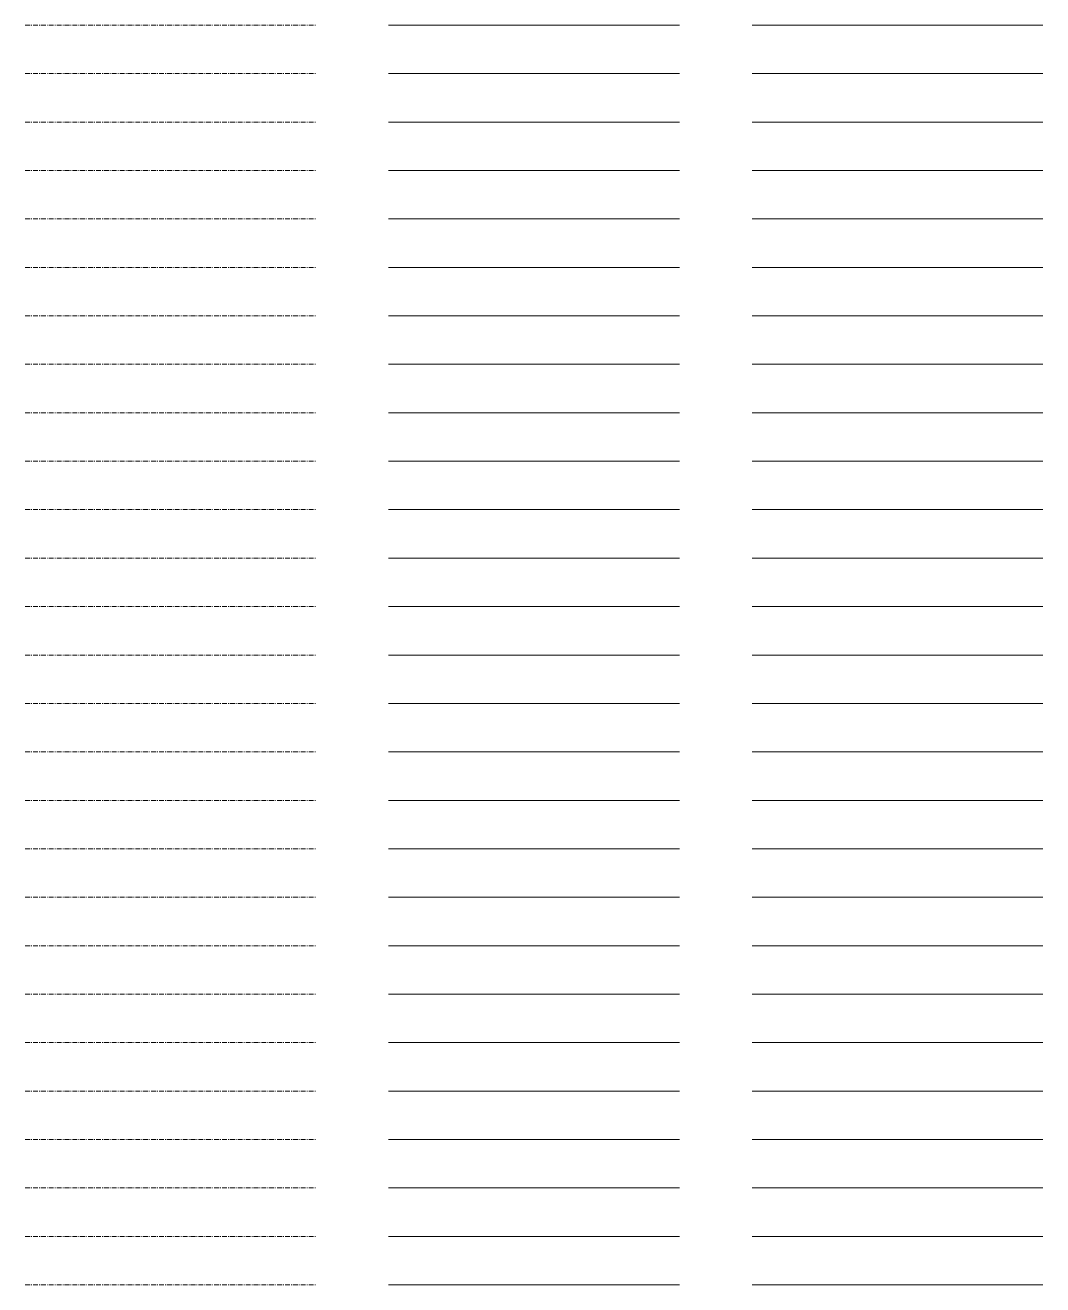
# Model space of a CAD drawing. Header units: metres. Extents: x -170 to 2070, y -13 to 17840.
# Drawn here: x 1650 to 2070, y 4460 to 4980 of the extents above; entities that cross this region are included whole.
import ezdxf
from ezdxf.lldxf.tags import DXFTag

# ---------------------------------------------------------------- set-up
doc = ezdxf.new("R2010")
doc.units = ezdxf.units.M
doc.linetypes.add('KL-VERLATEN-SO', pattern=[3.25, 2, -0.5, 0.25, -0.5])
for name, color, linetype, lineweight in [('B-OI-KL-ET_MS_DISTRIBUTIE_3 kV_1x240Alrm as25-(IN BEDRIJF)-G', 12, 'Continuous', 18), ('B-OI-KL-ET_MS_DISTRIBUTIE_3 kV_1x240Alrm as25-(RESERVE)-G', 12, 'KL-RESERVE-SO', 18), ('B-OI-KL-ET_MS_DISTRIBUTIE_3 kV_1x240Alrm as25-(VERLATEN)-G', 12, 'KL-VERLATEN-SO', 18), ('B-OI-KL-ET_MS_DISTRIBUTIE_3 kV_1x400Cu 50as-(IN BEDRIJF)-G', 12, 'Continuous', 18), ('B-OI-KL-ET_MS_DISTRIBUTIE_3 kV_1x400Cu 50as-(RESERVE)-G', 12, 'KL-RESERVE-SO', 18), ('B-OI-KL-ET_MS_DISTRIBUTIE_3 kV_1x400Cu 50as-(VERLATEN)-G', 12, 'KL-VERLATEN-SO', 18), ('B-OI-KL-ET_MS_DISTRIBUTIE_3 kV_1x630Alrm as35-(IN BEDRIJF)-G', 12, 'Continuous', 18), ('B-OI-KL-ET_MS_DISTRIBUTIE_3 kV_1x630Alrm as35-(RESERVE)-G', 12, 'KL-RESERVE-SO', 18), ('B-OI-KL-ET_MS_DISTRIBUTIE_3 kV_1x630Alrm as35-(VERLATEN)-G', 12, 'KL-VERLATEN-SO', 18), ('B-OI-KL-ET_MS_DISTRIBUTIE_3 kV_1x630Alrm as50-(IN BEDRIJF)-G', 12, 'Continuous', 18), ('B-OI-KL-ET_MS_DISTRIBUTIE_3 kV_1x630Alrm as50-(RESERVE)-G', 12, 'KL-RESERVE-SO', 18), ('B-OI-KL-ET_MS_DISTRIBUTIE_3 kV_1x630Alrm as50-(VERLATEN)-G', 12, 'KL-VERLATEN-SO', 18), ('B-OI-KL-ET_MS_DISTRIBUTIE_3 kV_1x630Cu as35-(IN BEDRIJF)-G', 12, 'Continuous', 18), ('B-OI-KL-ET_MS_DISTRIBUTIE_3 kV_1x630Cu as35-(RESERVE)-G', 12, 'KL-RESERVE-SO', 18), ('B-OI-KL-ET_MS_DISTRIBUTIE_3 kV_1x630Cu as35-(VERLATEN)-G', 12, 'KL-VERLATEN-SO', 18), ('B-OI-KL-ET_MS_DISTRIBUTIE_3 kV_1x630Cu as50-(IN BEDRIJF)-G', 12, 'Continuous', 18), ('B-OI-KL-ET_MS_DISTRIBUTIE_3 kV_1x630Cu as50-(RESERVE)-G', 12, 'KL-RESERVE-SO', 18), ('B-OI-KL-ET_MS_DISTRIBUTIE_3 kV_1x630Cu as50-(VERLATEN)-G', 12, 'KL-VERLATEN-SO', 18), ('B-OI-KL-ET_MS_DISTRIBUTIE_3 kV_1x630Cu as70-(IN BEDRIJF)-G', 12, 'Continuous', 18), ('B-OI-KL-ET_MS_DISTRIBUTIE_3 kV_1x630Cu as70-(RESERVE)-G', 12, 'KL-RESERVE-SO', 18), ('B-OI-KL-ET_MS_DISTRIBUTIE_3 kV_1x630Cu as70-(VERLATEN)-G', 12, 'KL-VERLATEN-SO', 18), ('B-OI-KL-ET_MS_DISTRIBUTIE_3 kV_1x800Alrm as35-(IN BEDRIJF)-G', 12, 'Continuous', 18), ('B-OI-KL-ET_MS_DISTRIBUTIE_3 kV_1x800Alrm as35-(RESERVE)-G', 12, 'KL-RESERVE-SO', 18), ('B-OI-KL-ET_MS_DISTRIBUTIE_3 kV_1x800Alrm as35-(VERLATEN)-G', 12, 'KL-VERLATEN-SO', 18), ('B-OI-KL-ET_MS_DISTRIBUTIE_3 kV_1x800Alrm as50-(IN BEDRIJF)-G', 12, 'Continuous', 18), ('B-OI-KL-ET_MS_DISTRIBUTIE_3 kV_1x800Alrm as50-(RESERVE)-G', 12, 'KL-RESERVE-SO', 18), ('B-OI-KL-ET_MS_DISTRIBUTIE_3 kV_1x800Alrm as50-(VERLATEN)-G', 12, 'KL-VERLATEN-SO', 18), ('B-OI-KL-ET_MS_DISTRIBUTIE_3 kV_3x240Alrm as35-(IN BEDRIJF)-G', 12, 'Continuous', 18), ('B-OI-KL-ET_MS_DISTRIBUTIE_3 kV_3x240Alrm as35-(RESERVE)-G', 12, 'KL-RESERVE-SO', 18), ('B-OI-KL-ET_MS_DISTRIBUTIE_3 kV_3x240Alrm as35-(VERLATEN)-G', 12, 'KL-VERLATEN-SO', 18), ('B-OI-KL-ET_MS_DISTRIBUTIE_3 kV_3x240Alrm as50-(IN BEDRIJF)-G', 12, 'Continuous', 18), ('B-OI-KL-ET_MS_DISTRIBUTIE_3 kV_3x240Alrm as50-(RESERVE)-G', 12, 'KL-RESERVE-SO', 18), ('B-OI-KL-ET_MS_DISTRIBUTIE_3 kV_3x240Alrm as50-(VERLATEN)-G', 12, 'KL-VERLATEN-SO', 18), ('B-OI-KL-ET_MS_DISTRIBUTIE_3 kV_3x95Alrm as50-(IN BEDRIJF)-G', 12, 'Continuous', 18), ('B-OI-KL-ET_MS_DISTRIBUTIE_3 kV_3x95Alrm as50-(RESERVE)-G', 12, 'KL-RESERVE-SO', 18), ('B-OI-KL-ET_MS_DISTRIBUTIE_3 kV_3x95Alrm as50-(VERLATEN)-G', 12, 'KL-VERLATEN-SO', 18), ('B-OI-KL-ET_MS_DISTRIBUTIE_3 kV_OVERIG-(IN BEDRIJF)-G', 12, 'Continuous', 18), ('B-OI-KL-ET_MS_DISTRIBUTIE_3 kV_OVERIG-(RESERVE)-G', 12, 'KL-RESERVE-SO', 18), ('B-OI-KL-ET_MS_DISTRIBUTIE_3 kV_OVERIG-(VERLATEN)-G', 12, 'KL-VERLATEN-SO', 18), ('B-OI-KL-ET_MS_DISTRIBUTIE_6 kV_1x240Alrm as25-(IN BEDRIJF)-G', 12, 'Continuous', 18), ('B-OI-KL-ET_MS_DISTRIBUTIE_6 kV_1x240Alrm as25-(RESERVE)-G', 12, 'KL-RESERVE-SO', 18), ('B-OI-KL-ET_MS_DISTRIBUTIE_6 kV_1x240Alrm as25-(VERLATEN)-G', 12, 'KL-VERLATEN-SO', 18), ('B-OI-KL-ET_MS_DISTRIBUTIE_6 kV_1x400Cu 50as-(IN BEDRIJF)-G', 12, 'Continuous', 18), ('B-OI-KL-ET_MS_DISTRIBUTIE_6 kV_1x400Cu 50as-(RESERVE)-G', 12, 'KL-RESERVE-SO', 18), ('B-OI-KL-ET_MS_DISTRIBUTIE_6 kV_1x400Cu 50as-(VERLATEN)-G', 12, 'KL-VERLATEN-SO', 18), ('B-OI-KL-ET_MS_DISTRIBUTIE_6 kV_1x630Alrm as35-(IN BEDRIJF)-G', 12, 'Continuous', 18), ('B-OI-KL-ET_MS_DISTRIBUTIE_6 kV_1x630Alrm as35-(RESERVE)-G', 12, 'KL-RESERVE-SO', 18), ('B-OI-KL-ET_MS_DISTRIBUTIE_6 kV_1x630Alrm as35-(VERLATEN)-G', 12, 'KL-VERLATEN-SO', 18), ('B-OI-KL-ET_MS_DISTRIBUTIE_6 kV_1x630Alrm as50-(IN BEDRIJF)-G', 12, 'Continuous', 18), ('B-OI-KL-ET_MS_DISTRIBUTIE_6 kV_1x630Alrm as50-(RESERVE)-G', 12, 'KL-RESERVE-SO', 18), ('B-OI-KL-ET_MS_DISTRIBUTIE_6 kV_1x630Alrm as50-(VERLATEN)-G', 12, 'KL-VERLATEN-SO', 18), ('B-OI-KL-ET_MS_DISTRIBUTIE_6 kV_1x630Cu as35-(IN BEDRIJF)-G', 12, 'Continuous', 18), ('B-OI-KL-ET_MS_DISTRIBUTIE_6 kV_1x630Cu as35-(RESERVE)-G', 12, 'KL-RESERVE-SO', 18), ('B-OI-KL-ET_MS_DISTRIBUTIE_6 kV_1x630Cu as35-(VERLATEN)-G', 12, 'KL-VERLATEN-SO', 18), ('B-OI-KL-ET_MS_DISTRIBUTIE_6 kV_1x630Cu as50-(IN BEDRIJF)-G', 12, 'Continuous', 18), ('B-OI-KL-ET_MS_DISTRIBUTIE_6 kV_1x630Cu as50-(RESERVE)-G', 12, 'KL-RESERVE-SO', 18), ('B-OI-KL-ET_MS_DISTRIBUTIE_6 kV_1x630Cu as50-(VERLATEN)-G', 12, 'KL-VERLATEN-SO', 18), ('B-OI-KL-ET_MS_DISTRIBUTIE_6 kV_1x630Cu as70-(IN BEDRIJF)-G', 12, 'Continuous', 18), ('B-OI-KL-ET_MS_DISTRIBUTIE_6 kV_1x630Cu as70-(RESERVE)-G', 12, 'KL-RESERVE-SO', 18), ('B-OI-KL-ET_MS_DISTRIBUTIE_6 kV_1x630Cu as70-(VERLATEN)-G', 12, 'KL-VERLATEN-SO', 18), ('B-OI-KL-ET_MS_DISTRIBUTIE_6 kV_1x800Alrm as35-(IN BEDRIJF)-G', 12, 'Continuous', 18), ('B-OI-KL-ET_MS_DISTRIBUTIE_6 kV_1x800Alrm as35-(RESERVE)-G', 12, 'KL-RESERVE-SO', 18), ('B-OI-KL-ET_MS_DISTRIBUTIE_6 kV_1x800Alrm as35-(VERLATEN)-G', 12, 'KL-VERLATEN-SO', 18), ('B-OI-KL-ET_MS_DISTRIBUTIE_6 kV_1x800Alrm as50-(IN BEDRIJF)-G', 12, 'Continuous', 18), ('B-OI-KL-ET_MS_DISTRIBUTIE_6 kV_1x800Alrm as50-(RESERVE)-G', 12, 'KL-RESERVE-SO', 18), ('B-OI-KL-ET_MS_DISTRIBUTIE_6 kV_1x800Alrm as50-(VERLATEN)-G', 12, 'KL-VERLATEN-SO', 18), ('B-OI-KL-ET_MS_DISTRIBUTIE_6 kV_3x240Alrm as35-(IN BEDRIJF)-G', 12, 'Continuous', 18), ('B-OI-KL-ET_MS_DISTRIBUTIE_6 kV_3x240Alrm as35-(RESERVE)-G', 12, 'KL-RESERVE-SO', 18), ('B-OI-KL-ET_MS_DISTRIBUTIE_6 kV_3x240Alrm as35-(VERLATEN)-G', 12, 'KL-VERLATEN-SO', 18), ('B-OI-KL-ET_MS_DISTRIBUTIE_6 kV_3x240Alrm as50-(IN BEDRIJF)-G', 12, 'Continuous', 18), ('B-OI-KL-ET_MS_DISTRIBUTIE_6 kV_3x240Alrm as50-(RESERVE)-G', 12, 'KL-RESERVE-SO', 18), ('B-OI-KL-ET_MS_DISTRIBUTIE_6 kV_3x240Alrm as50-(VERLATEN)-G', 12, 'KL-VERLATEN-SO', 18), ('B-OI-KL-ET_MS_DISTRIBUTIE_6 kV_3x95Alrm as50-(IN BEDRIJF)-G', 12, 'Continuous', 18), ('B-OI-KL-ET_MS_DISTRIBUTIE_6 kV_3x95Alrm as50-(RESERVE)-G', 12, 'KL-RESERVE-SO', 18), ('B-OI-KL-ET_MS_DISTRIBUTIE_6 kV_3x95Alrm as50-(VERLATEN)-G', 12, 'KL-VERLATEN-SO', 18), ('B-OI-KL-ET_MS_DISTRIBUTIE_6 kV_OVERIG-(IN BEDRIJF)-G', 12, 'Continuous', 18), ('B-OI-KL-ET_MS_DISTRIBUTIE_6 kV_OVERIG-(RESERVE)-G', 12, 'KL-RESERVE-SO', 18), ('B-OI-KL-ET_MS_DISTRIBUTIE_6 kV_OVERIG-(VERLATEN)-G', 12, 'KL-VERLATEN-SO', 18), ('B-OI-KL-ET_MS_TRANSPORT_10 kV_1x240Alrm as25-(IN BEDRIJF)-G', 12, 'Continuous', 18), ('B-OI-KL-ET_MS_TRANSPORT_10 kV_1x240Alrm as25-(RESERVE)-G', 12, 'KL-RESERVE-SO', 18), ('B-OI-KL-ET_MS_TRANSPORT_10 kV_1x240Alrm as25-(VERLATEN)-G', 12, 'KL-VERLATEN-SO', 18)]:
    doc.layers.add(name, color=color, linetype=linetype, lineweight=lineweight)
tags = doc.linetypes.add('KL-RESERVE-SO', pattern='A,7,-2,["RS",Standard,S=1,R=0,X=-1,Y=-0.5],-1.5', length=10.5).pattern_tags.tags
tags[6] = DXFTag(74, 10)

msp = doc.modelspace()

# ---------------------------------------------------------------- linework, layer by layer
at = {"layer": 'B-OI-KL-ET_MS_DISTRIBUTIE_3 kV_1x240Alrm as25-(IN BEDRIJF)-G'}
msp.add_line((1950, 4460), (2070, 4460), dxfattribs=at)
at = {"layer": 'B-OI-KL-ET_MS_DISTRIBUTIE_3 kV_1x240Alrm as25-(RESERVE)-G'}
msp.add_line((1800, 4460), (1920, 4460), dxfattribs=at)
at = {"layer": 'B-OI-KL-ET_MS_DISTRIBUTIE_3 kV_1x240Alrm as25-(VERLATEN)-G'}
msp.add_line((1650, 4460), (1770, 4460), dxfattribs=at)
at = {"layer": 'B-OI-KL-ET_MS_DISTRIBUTIE_3 kV_1x400Cu 50as-(IN BEDRIJF)-G'}
msp.add_line((1950, 4480), (2070, 4480), dxfattribs=at)
at = {"layer": 'B-OI-KL-ET_MS_DISTRIBUTIE_3 kV_1x400Cu 50as-(RESERVE)-G'}
msp.add_line((1800, 4480), (1920, 4480), dxfattribs=at)
at = {"layer": 'B-OI-KL-ET_MS_DISTRIBUTIE_3 kV_1x400Cu 50as-(VERLATEN)-G'}
msp.add_line((1650, 4480), (1770, 4480), dxfattribs=at)
at = {"layer": 'B-OI-KL-ET_MS_DISTRIBUTIE_3 kV_1x630Alrm as35-(IN BEDRIJF)-G'}
msp.add_line((1950, 4500), (2070, 4500), dxfattribs=at)
at = {"layer": 'B-OI-KL-ET_MS_DISTRIBUTIE_3 kV_1x630Alrm as35-(RESERVE)-G'}
msp.add_line((1800, 4500), (1920, 4500), dxfattribs=at)
at = {"layer": 'B-OI-KL-ET_MS_DISTRIBUTIE_3 kV_1x630Alrm as35-(VERLATEN)-G'}
msp.add_line((1650, 4500), (1770, 4500), dxfattribs=at)
at = {"layer": 'B-OI-KL-ET_MS_DISTRIBUTIE_3 kV_1x630Alrm as50-(IN BEDRIJF)-G'}
msp.add_line((1950, 4520), (2070, 4520), dxfattribs=at)
at = {"layer": 'B-OI-KL-ET_MS_DISTRIBUTIE_3 kV_1x630Alrm as50-(RESERVE)-G'}
msp.add_line((1800, 4520), (1920, 4520), dxfattribs=at)
at = {"layer": 'B-OI-KL-ET_MS_DISTRIBUTIE_3 kV_1x630Alrm as50-(VERLATEN)-G'}
msp.add_line((1650, 4520), (1770, 4520), dxfattribs=at)
at = {"layer": 'B-OI-KL-ET_MS_DISTRIBUTIE_3 kV_1x630Cu as35-(IN BEDRIJF)-G'}
msp.add_line((1950, 4540), (2070, 4540), dxfattribs=at)
at = {"layer": 'B-OI-KL-ET_MS_DISTRIBUTIE_3 kV_1x630Cu as35-(RESERVE)-G'}
msp.add_line((1800, 4540), (1920, 4540), dxfattribs=at)
at = {"layer": 'B-OI-KL-ET_MS_DISTRIBUTIE_3 kV_1x630Cu as35-(VERLATEN)-G'}
msp.add_line((1650, 4540), (1770, 4540), dxfattribs=at)
at = {"layer": 'B-OI-KL-ET_MS_DISTRIBUTIE_3 kV_1x630Cu as50-(IN BEDRIJF)-G'}
msp.add_line((1950, 4560), (2070, 4560), dxfattribs=at)
at = {"layer": 'B-OI-KL-ET_MS_DISTRIBUTIE_3 kV_1x630Cu as50-(RESERVE)-G'}
msp.add_line((1800, 4560), (1920, 4560), dxfattribs=at)
at = {"layer": 'B-OI-KL-ET_MS_DISTRIBUTIE_3 kV_1x630Cu as50-(VERLATEN)-G'}
msp.add_line((1650, 4560), (1770, 4560), dxfattribs=at)
at = {"layer": 'B-OI-KL-ET_MS_DISTRIBUTIE_3 kV_1x630Cu as70-(IN BEDRIJF)-G'}
msp.add_line((1950, 4580), (2070, 4580), dxfattribs=at)
at = {"layer": 'B-OI-KL-ET_MS_DISTRIBUTIE_3 kV_1x630Cu as70-(RESERVE)-G'}
msp.add_line((1800, 4580), (1920, 4580), dxfattribs=at)
at = {"layer": 'B-OI-KL-ET_MS_DISTRIBUTIE_3 kV_1x630Cu as70-(VERLATEN)-G'}
msp.add_line((1650, 4580), (1770, 4580), dxfattribs=at)
at = {"layer": 'B-OI-KL-ET_MS_DISTRIBUTIE_3 kV_1x800Alrm as35-(IN BEDRIJF)-G'}
msp.add_line((1950, 4600), (2070, 4600), dxfattribs=at)
at = {"layer": 'B-OI-KL-ET_MS_DISTRIBUTIE_3 kV_1x800Alrm as35-(RESERVE)-G'}
msp.add_line((1800, 4600), (1920, 4600), dxfattribs=at)
at = {"layer": 'B-OI-KL-ET_MS_DISTRIBUTIE_3 kV_1x800Alrm as35-(VERLATEN)-G'}
msp.add_line((1650, 4600), (1770, 4600), dxfattribs=at)
at = {"layer": 'B-OI-KL-ET_MS_DISTRIBUTIE_3 kV_1x800Alrm as50-(IN BEDRIJF)-G'}
msp.add_line((1950, 4620), (2070, 4620), dxfattribs=at)
at = {"layer": 'B-OI-KL-ET_MS_DISTRIBUTIE_3 kV_1x800Alrm as50-(RESERVE)-G'}
msp.add_line((1800, 4620), (1920, 4620), dxfattribs=at)
at = {"layer": 'B-OI-KL-ET_MS_DISTRIBUTIE_3 kV_1x800Alrm as50-(VERLATEN)-G'}
msp.add_line((1650, 4620), (1770, 4620), dxfattribs=at)
at = {"layer": 'B-OI-KL-ET_MS_DISTRIBUTIE_3 kV_3x240Alrm as35-(IN BEDRIJF)-G'}
msp.add_line((1950, 4640), (2070, 4640), dxfattribs=at)
at = {"layer": 'B-OI-KL-ET_MS_DISTRIBUTIE_3 kV_3x240Alrm as35-(RESERVE)-G'}
msp.add_line((1800, 4640), (1920, 4640), dxfattribs=at)
at = {"layer": 'B-OI-KL-ET_MS_DISTRIBUTIE_3 kV_3x240Alrm as35-(VERLATEN)-G'}
msp.add_line((1650, 4640), (1770, 4640), dxfattribs=at)
at = {"layer": 'B-OI-KL-ET_MS_DISTRIBUTIE_3 kV_3x240Alrm as50-(IN BEDRIJF)-G'}
msp.add_line((1950, 4660), (2070, 4660), dxfattribs=at)
at = {"layer": 'B-OI-KL-ET_MS_DISTRIBUTIE_3 kV_3x240Alrm as50-(RESERVE)-G'}
msp.add_line((1800, 4660), (1920, 4660), dxfattribs=at)
at = {"layer": 'B-OI-KL-ET_MS_DISTRIBUTIE_3 kV_3x240Alrm as50-(VERLATEN)-G'}
msp.add_line((1650, 4660), (1770, 4660), dxfattribs=at)
at = {"layer": 'B-OI-KL-ET_MS_DISTRIBUTIE_3 kV_3x95Alrm as50-(IN BEDRIJF)-G'}
msp.add_line((1950, 4680), (2070, 4680), dxfattribs=at)
at = {"layer": 'B-OI-KL-ET_MS_DISTRIBUTIE_3 kV_3x95Alrm as50-(RESERVE)-G'}
msp.add_line((1800, 4680), (1920, 4680), dxfattribs=at)
at = {"layer": 'B-OI-KL-ET_MS_DISTRIBUTIE_3 kV_3x95Alrm as50-(VERLATEN)-G'}
msp.add_line((1650, 4680), (1770, 4680), dxfattribs=at)
at = {"layer": 'B-OI-KL-ET_MS_DISTRIBUTIE_3 kV_OVERIG-(IN BEDRIJF)-G'}
msp.add_line((1950, 4700), (2070, 4700), dxfattribs=at)
at = {"layer": 'B-OI-KL-ET_MS_DISTRIBUTIE_3 kV_OVERIG-(RESERVE)-G'}
msp.add_line((1800, 4700), (1920, 4700), dxfattribs=at)
at = {"layer": 'B-OI-KL-ET_MS_DISTRIBUTIE_3 kV_OVERIG-(VERLATEN)-G'}
msp.add_line((1650, 4700), (1770, 4700), dxfattribs=at)
at = {"layer": 'B-OI-KL-ET_MS_DISTRIBUTIE_6 kV_1x240Alrm as25-(IN BEDRIJF)-G'}
msp.add_line((1950, 4720), (2070, 4720), dxfattribs=at)
at = {"layer": 'B-OI-KL-ET_MS_DISTRIBUTIE_6 kV_1x240Alrm as25-(RESERVE)-G'}
msp.add_line((1800, 4720), (1920, 4720), dxfattribs=at)
at = {"layer": 'B-OI-KL-ET_MS_DISTRIBUTIE_6 kV_1x240Alrm as25-(VERLATEN)-G'}
msp.add_line((1650, 4720), (1770, 4720), dxfattribs=at)
at = {"layer": 'B-OI-KL-ET_MS_DISTRIBUTIE_6 kV_1x400Cu 50as-(IN BEDRIJF)-G'}
msp.add_line((1950, 4740), (2070, 4740), dxfattribs=at)
at = {"layer": 'B-OI-KL-ET_MS_DISTRIBUTIE_6 kV_1x400Cu 50as-(RESERVE)-G'}
msp.add_line((1800, 4740), (1920, 4740), dxfattribs=at)
at = {"layer": 'B-OI-KL-ET_MS_DISTRIBUTIE_6 kV_1x400Cu 50as-(VERLATEN)-G'}
msp.add_line((1650, 4740), (1770, 4740), dxfattribs=at)
at = {"layer": 'B-OI-KL-ET_MS_DISTRIBUTIE_6 kV_1x630Alrm as35-(IN BEDRIJF)-G'}
msp.add_line((1950, 4760), (2070, 4760), dxfattribs=at)
at = {"layer": 'B-OI-KL-ET_MS_DISTRIBUTIE_6 kV_1x630Alrm as35-(RESERVE)-G'}
msp.add_line((1800, 4760), (1920, 4760), dxfattribs=at)
at = {"layer": 'B-OI-KL-ET_MS_DISTRIBUTIE_6 kV_1x630Alrm as35-(VERLATEN)-G'}
msp.add_line((1650, 4760), (1770, 4760), dxfattribs=at)
at = {"layer": 'B-OI-KL-ET_MS_DISTRIBUTIE_6 kV_1x630Alrm as50-(IN BEDRIJF)-G'}
msp.add_line((1950, 4780), (2070, 4780), dxfattribs=at)
at = {"layer": 'B-OI-KL-ET_MS_DISTRIBUTIE_6 kV_1x630Alrm as50-(RESERVE)-G'}
msp.add_line((1800, 4780), (1920, 4780), dxfattribs=at)
at = {"layer": 'B-OI-KL-ET_MS_DISTRIBUTIE_6 kV_1x630Alrm as50-(VERLATEN)-G'}
msp.add_line((1650, 4780), (1770, 4780), dxfattribs=at)
at = {"layer": 'B-OI-KL-ET_MS_DISTRIBUTIE_6 kV_1x630Cu as35-(IN BEDRIJF)-G'}
msp.add_line((1950, 4800), (2070, 4800), dxfattribs=at)
at = {"layer": 'B-OI-KL-ET_MS_DISTRIBUTIE_6 kV_1x630Cu as35-(RESERVE)-G'}
msp.add_line((1800, 4800), (1920, 4800), dxfattribs=at)
at = {"layer": 'B-OI-KL-ET_MS_DISTRIBUTIE_6 kV_1x630Cu as35-(VERLATEN)-G'}
msp.add_line((1650, 4800), (1770, 4800), dxfattribs=at)
at = {"layer": 'B-OI-KL-ET_MS_DISTRIBUTIE_6 kV_1x630Cu as50-(IN BEDRIJF)-G'}
msp.add_line((1950, 4820), (2070, 4820), dxfattribs=at)
at = {"layer": 'B-OI-KL-ET_MS_DISTRIBUTIE_6 kV_1x630Cu as50-(RESERVE)-G'}
msp.add_line((1800, 4820), (1920, 4820), dxfattribs=at)
at = {"layer": 'B-OI-KL-ET_MS_DISTRIBUTIE_6 kV_1x630Cu as50-(VERLATEN)-G'}
msp.add_line((1650, 4820), (1770, 4820), dxfattribs=at)
at = {"layer": 'B-OI-KL-ET_MS_DISTRIBUTIE_6 kV_1x630Cu as70-(IN BEDRIJF)-G'}
msp.add_line((1950, 4840), (2070, 4840), dxfattribs=at)
at = {"layer": 'B-OI-KL-ET_MS_DISTRIBUTIE_6 kV_1x630Cu as70-(RESERVE)-G'}
msp.add_line((1800, 4840), (1920, 4840), dxfattribs=at)
at = {"layer": 'B-OI-KL-ET_MS_DISTRIBUTIE_6 kV_1x630Cu as70-(VERLATEN)-G'}
msp.add_line((1650, 4840), (1770, 4840), dxfattribs=at)
at = {"layer": 'B-OI-KL-ET_MS_DISTRIBUTIE_6 kV_1x800Alrm as35-(IN BEDRIJF)-G'}
msp.add_line((1950, 4860), (2070, 4860), dxfattribs=at)
at = {"layer": 'B-OI-KL-ET_MS_DISTRIBUTIE_6 kV_1x800Alrm as35-(RESERVE)-G'}
msp.add_line((1800, 4860), (1920, 4860), dxfattribs=at)
at = {"layer": 'B-OI-KL-ET_MS_DISTRIBUTIE_6 kV_1x800Alrm as35-(VERLATEN)-G'}
msp.add_line((1650, 4860), (1770, 4860), dxfattribs=at)
at = {"layer": 'B-OI-KL-ET_MS_DISTRIBUTIE_6 kV_1x800Alrm as50-(IN BEDRIJF)-G'}
msp.add_line((1950, 4880), (2070, 4880), dxfattribs=at)
at = {"layer": 'B-OI-KL-ET_MS_DISTRIBUTIE_6 kV_1x800Alrm as50-(RESERVE)-G'}
msp.add_line((1800, 4880), (1920, 4880), dxfattribs=at)
at = {"layer": 'B-OI-KL-ET_MS_DISTRIBUTIE_6 kV_1x800Alrm as50-(VERLATEN)-G'}
msp.add_line((1650, 4880), (1770, 4880), dxfattribs=at)
at = {"layer": 'B-OI-KL-ET_MS_DISTRIBUTIE_6 kV_3x240Alrm as35-(IN BEDRIJF)-G'}
msp.add_line((1950, 4900), (2070, 4900), dxfattribs=at)
at = {"layer": 'B-OI-KL-ET_MS_DISTRIBUTIE_6 kV_3x240Alrm as35-(RESERVE)-G'}
msp.add_line((1800, 4900), (1920, 4900), dxfattribs=at)
at = {"layer": 'B-OI-KL-ET_MS_DISTRIBUTIE_6 kV_3x240Alrm as35-(VERLATEN)-G'}
msp.add_line((1650, 4900), (1770, 4900), dxfattribs=at)
at = {"layer": 'B-OI-KL-ET_MS_DISTRIBUTIE_6 kV_3x240Alrm as50-(IN BEDRIJF)-G'}
msp.add_line((1950, 4920), (2070, 4920), dxfattribs=at)
at = {"layer": 'B-OI-KL-ET_MS_DISTRIBUTIE_6 kV_3x240Alrm as50-(RESERVE)-G'}
msp.add_line((1800, 4920), (1920, 4920), dxfattribs=at)
at = {"layer": 'B-OI-KL-ET_MS_DISTRIBUTIE_6 kV_3x240Alrm as50-(VERLATEN)-G'}
msp.add_line((1650, 4920), (1770, 4920), dxfattribs=at)
at = {"layer": 'B-OI-KL-ET_MS_DISTRIBUTIE_6 kV_3x95Alrm as50-(IN BEDRIJF)-G'}
msp.add_line((1950, 4940), (2070, 4940), dxfattribs=at)
at = {"layer": 'B-OI-KL-ET_MS_DISTRIBUTIE_6 kV_3x95Alrm as50-(RESERVE)-G'}
msp.add_line((1800, 4940), (1920, 4940), dxfattribs=at)
at = {"layer": 'B-OI-KL-ET_MS_DISTRIBUTIE_6 kV_3x95Alrm as50-(VERLATEN)-G'}
msp.add_line((1650, 4940), (1770, 4940), dxfattribs=at)
at = {"layer": 'B-OI-KL-ET_MS_DISTRIBUTIE_6 kV_OVERIG-(IN BEDRIJF)-G'}
msp.add_line((1950, 4960), (2070, 4960), dxfattribs=at)
at = {"layer": 'B-OI-KL-ET_MS_DISTRIBUTIE_6 kV_OVERIG-(RESERVE)-G'}
msp.add_line((1800, 4960), (1920, 4960), dxfattribs=at)
at = {"layer": 'B-OI-KL-ET_MS_DISTRIBUTIE_6 kV_OVERIG-(VERLATEN)-G'}
msp.add_line((1650, 4960), (1770, 4960), dxfattribs=at)
at = {"layer": 'B-OI-KL-ET_MS_TRANSPORT_10 kV_1x240Alrm as25-(IN BEDRIJF)-G'}
msp.add_line((1950, 4980), (2070, 4980), dxfattribs=at)
at = {"layer": 'B-OI-KL-ET_MS_TRANSPORT_10 kV_1x240Alrm as25-(RESERVE)-G'}
msp.add_line((1800, 4980), (1920, 4980), dxfattribs=at)
at = {"layer": 'B-OI-KL-ET_MS_TRANSPORT_10 kV_1x240Alrm as25-(VERLATEN)-G'}
msp.add_line((1650, 4980), (1770, 4980), dxfattribs=at)

doc.saveas('drawing.dxf')
